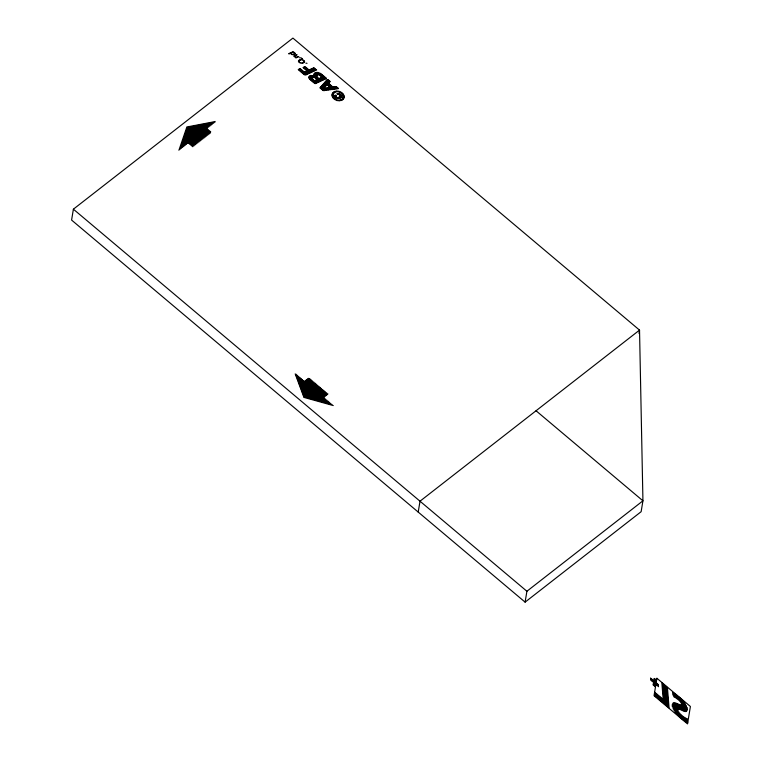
<?xml version="1.0" encoding="UTF-8"?>
<svg xmlns="http://www.w3.org/2000/svg" width="762" height="762" viewBox="0 0 762 762"><rect width="100%" height="100%" fill="white"/><g stroke="black" fill="none" stroke-linecap="round" stroke-linejoin="round"><path stroke-width="1.14" d="M73.39 209.188L71.59 220.075L525.104 602.132L641.137 511.693L642.938 500.815L639.528 330.108L292.913 38.1L73.39 209.188L526.904 591.255L525.104 602.132M418.214 512.083L420.014 501.196L639.528 330.108L638.985 333.375M307.029 63.303L305.895 63.16M178.908 150.247L186.928 126.825M180.146 149.276L187.909 126.644M181.394 148.314L188.881 126.454M182.632 147.342L189.852 126.273M183.871 146.38L190.824 126.082M185.109 145.409L191.795 125.901M186.347 144.447L192.767 125.711M187.595 143.475L193.739 125.53M188.566 143.294L194.71 125.339M189.271 143.885L195.691 125.159M189.976 144.475L196.663 124.968M190.681 145.075L197.634 124.778M191.386 145.666L198.606 124.597M192.091 146.266L199.577 124.406M192.834 146.742L200.549 124.225M194.072 145.78L201.52 124.035M195.32 144.809L202.501 123.854M196.558 143.847L203.473 123.663M197.796 142.875L204.445 123.482M199.034 141.913L205.416 123.292M200.273 140.941L206.388 123.111M201.52 139.979L207.359 122.92M202.759 139.017L208.331 122.73M203.997 138.046L207.169 128.788M207.435 128.016L209.302 122.549M205.235 137.084L207.874 129.388M208.674 127.044L210.283 122.358M206.473 136.112L208.578 129.978M209.912 126.082L211.255 122.177M207.721 135.15L209.283 130.578M211.16 125.111L212.227 121.987M208.959 134.179L209.988 131.169M212.398 124.149L213.198 121.806M210.198 133.217L210.693 131.759M213.636 123.177L214.17 121.615M214.874 122.215L215.141 121.434M526.904 591.255L642.938 500.815L536.048 410.766M338.023 93.278L338.518 93.307M288.512 53.75L289.674 53.854M298.418 60.941L299.295 61.017M294.246 52.94L295.018 53.016M295.304 57.302L295.98 57.369M332.203 93.869L333.365 93.983M294.227 56.712L295.113 56.798M303.695 61.036L304.457 61.112M334.413 99.308L336.509 99.517M333.251 98.241L334.718 98.393M298.694 61.913L299.476 61.998M310.296 69.304L316.649 69.971M290.903 52.568L292.246 52.711M290.074 52.959L291.389 53.092M294.418 53.426L295.199 53.502M289.246 53.34L290.503 53.473M294.008 53.854L295.018 53.959M291.074 54.007L291.884 54.092M293.103 54.226L294.513 54.378M296.437 54.578L296.942 54.635M291.722 54.55L293.56 54.75M295.608 54.969L296.866 55.102M294.77 55.35L296.037 55.483M294.151 55.759L295.218 55.874M293.97 56.207L294.742 56.293M297.599 56.598L298.856 56.731M296.618 56.969L298.028 57.121M296.094 57.379L297.199 57.502M301.781 58.941L302.485 59.017M301.885 59.426L302.571 59.493M299.914 59.684L303.381 60.055M299.142 60.074L300.476 60.217M303.162 60.503L304.057 60.598M298.656 60.493L299.733 60.608M303.828 61.522L304.619 61.608M298.437 61.417L299.199 61.493M303.571 61.97L304.533 62.065M299.19 62.436L300.209 62.551M302.019 62.741L303.6 62.913M300.028 63.008L302.619 63.284M304.352 66.78L305.572 66.904M313.553 67.761L314.106 67.818M303.533 67.161L306.219 67.447M312.734 68.151L314.744 68.361M302.971 67.57L306.857 67.989M311.925 68.532L315.392 68.904M303.619 68.113L307.505 68.532M311.106 68.923L316.03 69.447M304.257 68.656L308.143 69.075M299.876 68.656L300.418 68.713M304.905 69.199L308.791 69.618M309.486 69.685L315.801 70.371M299.047 69.047L301.066 69.256M305.543 69.742L314.982 70.752M298.228 69.428L301.704 69.799M306.191 70.285L314.154 71.133M298.494 69.923L302.352 70.342M306.829 70.818L313.334 71.523M299.133 70.466L302.99 70.885M306.191 71.228L312.515 71.904M316.64 72.352L318.707 72.571M299.78 71.009L303.638 71.428M305.381 71.609L311.696 72.295M315.316 72.676L320.183 73.2M300.418 71.552L304.276 71.971M304.581 71.999L310.877 72.676M314.649 73.076L321.05 73.771M301.066 72.095L310.058 73.057M314.268 73.514L321.764 74.314M301.704 72.638L309.229 73.447M314.02 73.962L322.459 74.867M302.352 73.181L308.41 73.828M313.934 74.419L323.107 75.409M302.99 73.724L307.591 74.209M314.001 74.905L317.535 75.276M319.783 75.524L323.745 75.943M303.638 74.257L306.772 74.6M314.125 75.39L316.992 75.695M320.583 76.076L324.393 76.486M304.276 74.8L305.953 74.981M310.439 75.467L316.821 76.152M321.24 76.619L325.031 77.029M321.888 77.172L325.679 77.572M309.686 75.857L316.954 76.638M309.248 76.286L317.354 77.153M321.069 77.553L326.317 78.115M308.991 76.724L317.935 77.686M320.25 77.934L326.403 78.591M308.867 77.181L313.23 77.657M314.773 77.819L318.583 78.229M319.43 78.324L325.574 78.981M308.867 77.657L312.63 78.057M315.744 78.4L324.755 79.362M327.136 79.619L328.251 79.734M309.01 78.143L312.468 78.515M316.449 78.943L323.936 79.753M326.755 80.048L328.889 80.277M309.248 78.648L312.601 79M316.954 79.467L323.117 80.134M326.374 80.486L329.536 80.82M309.639 79.162L313.011 79.524M316.144 79.858L322.297 80.515M325.993 80.915L330.175 81.363M310.153 79.686L313.611 80.058M315.335 80.239L321.469 80.905M325.612 81.344L330.003 81.82M310.744 80.22L314.258 80.601M314.535 80.629L320.65 81.286M325.231 81.782L329.594 82.248M311.353 80.762L319.83 81.667M324.85 82.21L329.174 82.677M311.991 81.305L319.011 82.058M324.469 82.639L328.765 83.106M312.639 81.848L318.192 82.439M324.088 83.077L328.965 83.601M313.277 82.382L317.363 82.82M323.707 83.506L329.613 84.134M313.925 82.925L316.544 83.21M323.326 83.934L330.251 84.677M314.563 83.468L315.725 83.591M322.945 84.372L330.898 85.22M322.564 84.801L326.631 85.239M327.622 85.344L331.537 85.763M322.183 85.23L326.212 85.668M328.27 85.887L332.184 86.306M334.127 86.516L336.604 86.782M321.802 85.668L325.803 86.096M328.908 86.43L337.252 87.325M321.421 86.096L325.384 86.516M329.555 86.963L337.89 87.859M321.04 86.525L324.964 86.944M328.889 87.373L338.538 88.402M320.659 86.954L324.545 87.373M327.146 87.659L338.023 88.821M320.278 87.392L324.136 87.801M325.393 87.944L336.08 89.087M319.897 87.821L334.137 89.354M320.354 88.344L332.194 89.611M320.993 88.887L330.251 89.878M321.64 89.43L328.308 90.145M336.299 91.002L339.261 91.316M322.278 89.964L326.365 90.411M334.918 91.326L340.814 91.954M322.926 90.507L324.422 90.668M334.099 91.707L336.299 91.945M339.414 92.278L341.709 92.526M333.47 92.116L335.137 92.297M340.681 92.888L342.367 93.069M333.032 92.535L334.47 92.697M341.433 93.44L342.9 93.602M332.67 92.974L333.994 93.116M337.195 93.459L339.747 93.736M341.967 93.974L343.262 94.107M332.394 93.421L333.632 93.555M336.947 93.907L340.547 94.288M342.348 94.488L343.595 94.621M337.585 94.45L338.509 94.545M342.643 94.993L343.805 95.117M332.07 94.326L333.223 94.45M339.862 95.164L341.376 95.326M342.862 95.488L343.995 95.612M332.013 94.793L333.137 94.917M335.099 95.126L335.68 95.183M340.033 95.65L341.547 95.822M342.976 95.974L344.091 96.088M332.003 95.269L333.118 95.383M334.87 95.574L336.318 95.726M339.909 96.117L341.595 96.298M343.052 96.45L344.157 96.574M332.061 95.745L333.185 95.869M334.832 96.041L336.337 96.203M339.595 96.555L341.509 96.755M343.033 96.926L344.148 97.041M332.156 96.231L333.299 96.345M334.937 96.526L336.318 96.669M339.119 96.974L341.309 97.212M342.957 97.384L344.11 97.507M332.337 96.717L333.508 96.841M335.175 97.022L336.661 97.184M338.442 97.374L340.966 97.641M342.824 97.841L343.976 97.965M332.556 97.212L333.804 97.346M335.661 97.546L340.471 98.069M342.576 98.288L343.814 98.422M332.88 97.727L334.185 97.86M336.28 98.088L339.785 98.46M342.243 98.727L343.548 98.87M341.786 99.155L343.205 99.308M333.775 98.765L335.442 98.946M339.928 99.898L342.157 100.136M335.242 99.87L341.319 100.517M336.68 100.498L339.928 100.841M291.732 52.187L294.332 52.473M290.855 53.511L291.436 53.578M339.223 94.612L341.052 94.821M292.56 51.806L293.637 51.93M299.542 57.741L301.352 57.95M303.038 62.37L304.19 62.503M341.157 99.536L342.767 99.727M301.552 58.426L302.304 58.522M295.57 57.788L296.37 57.883M337.633 98.698L338.147 98.765M295.132 373.999L296.113 374.275M295.437 374.809L297.399 375.352M308.2 378.362L310.02 378.876M295.732 375.618L298.675 376.438M307.515 378.895L311.306 379.952M296.037 376.418L299.961 377.514M306.838 379.428L312.582 381.029M296.332 377.228L301.238 378.59M306.153 379.962L313.868 382.114M296.628 378.028L302.524 379.676M305.467 380.495L315.144 383.191M296.932 378.838L303.8 380.752M304.79 381.029L316.43 384.267M297.228 379.647L317.706 385.353M297.532 380.448L318.992 386.429M297.828 381.257L320.269 387.506M298.123 382.057L321.554 388.582M298.428 382.867L322.831 389.668M298.723 383.677L324.117 390.744M299.028 384.477L325.393 391.82M299.323 385.286L326.679 392.906M299.618 386.086L327.955 393.983M299.923 386.896L327.412 394.554M300.218 387.706L326.736 395.087M300.523 388.506L326.05 395.621M300.819 389.315L325.364 396.154M301.114 390.115L324.688 396.678M301.419 390.925L324.002 397.212M301.714 391.735L324.298 398.021M302.019 392.535L325.584 399.098M302.314 393.344L326.86 400.183M302.609 394.144L328.146 401.26M302.914 394.954L329.422 402.336M303.209 395.764L330.708 403.422M303.514 396.564L331.984 404.498M303.809 397.373L333.27 405.575M655.682 684.352L655.272 679.037M650.615 677.951L650.815 680.256M677.628 695.82L677.951 699.602M661.854 682.838L663.197 699.183M654.577 678.447L655.263 686.838M687.172 707.412L687.381 710.032M686.229 705.431L686.695 711.175M687.314 718.814L687.657 723.071M685.314 703.802L685.952 711.622M686.505 718.395L686.838 722.567M684.428 702.497L685.171 711.603M685.686 717.985L686.019 722.062M683.552 701.392L684.371 711.451M684.867 717.566L685.19 721.547M682.695 700.373L683.571 711.156M684.038 716.985L684.371 721.004M681.838 699.487L682.762 710.813M683.209 716.385L683.533 720.357M680.99 698.64L681.942 710.413M682.381 715.785L682.695 719.719M680.142 697.878L680.495 702.173M680.714 704.898L681.133 710.051M681.533 715.004L681.866 719.071M679.304 697.135L679.628 701.154M679.914 704.621L680.323 709.689M680.685 714.223L681.028 718.433M678.466 696.478L678.78 700.364M679.104 704.345L679.523 709.46M679.828 713.242L680.19 717.68M678.294 703.983L678.732 709.393M678.952 712.108L679.342 716.918M676.799 695.163L677.104 698.973M677.485 703.602L678.494 716.109M675.961 694.506L676.275 698.344M676.675 703.316L677.647 715.223M675.132 693.896L675.446 697.744M675.875 703.031L676.789 714.289M674.303 693.372L674.627 697.297M675.075 702.783L675.923 713.242M673.484 692.839L673.808 696.849M674.284 702.697L675.046 712.051M672.656 692.315L672.875 695.03M673.503 702.735L674.151 710.717M672.76 703.231L673.227 709.003M672.208 704.65L672.37 706.736M667.426 687.543L669.084 707.927M666.75 686.972L668.407 707.355M665.912 686.267L667.569 706.65M665.074 685.552L666.731 705.945M664.235 684.847L665.893 705.241M663.397 684.143L665.055 704.526M662.559 683.438L664.207 703.821M663.045 699.059L663.369 703.116M662.207 698.344L662.53 702.412M661.368 697.64L661.692 701.697M660.521 696.935L660.854 700.992M659.682 696.23L660.016 700.288M658.311 684.438L658.501 686.733M658.844 695.525L659.178 699.583M657.616 683.847L657.797 686.143M658.006 694.811L658.339 698.878M656.92 683.257L657.101 685.552M655.968 679.628L656.13 681.609M656.215 682.666L656.406 684.971M657.168 694.106L657.501 698.163M656.33 693.401L656.663 697.459M655.491 692.696L655.825 696.754M653.939 678.666L654.558 686.248M654.653 691.982L654.977 696.049M653.425 680.314L653.853 685.657M652.72 679.723L652.91 682.028M653.063 683.943L653.158 685.067M652.024 679.142L652.215 681.438M651.329 678.551L651.51 680.847M656.92 678.285L654.034 695.687L687.524 723.9L690.41 706.488L656.92 678.285"/></g></svg>
